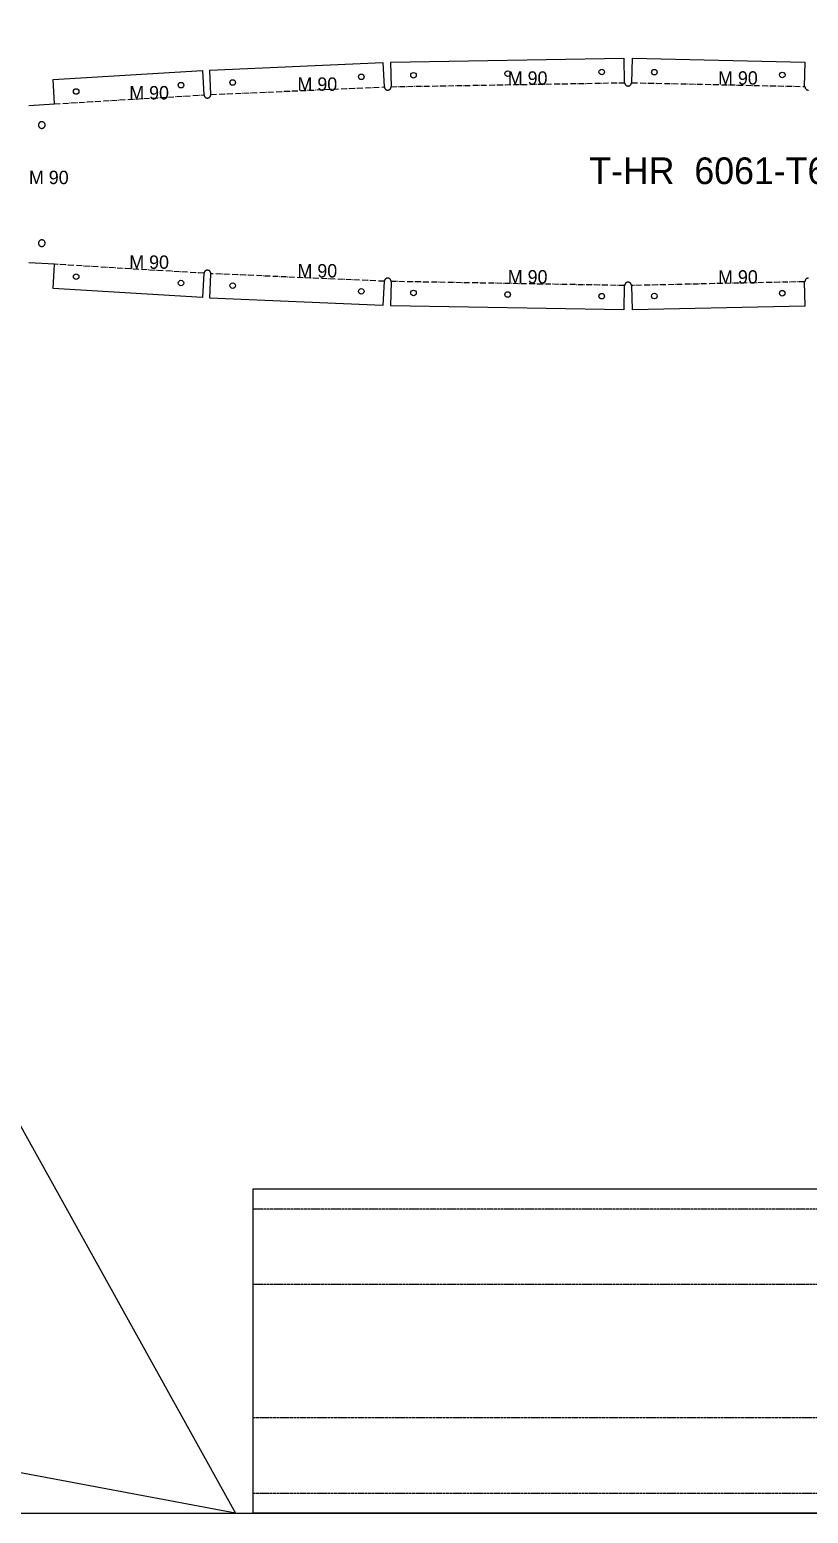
# Model space of a CAD drawing. Header units: millimetres. Extents: x 0 to 2438, y 0 to 1219.
# Drawn here: x 1199 to 1549, y 0 to 667 of the extents above; entities that cross this region are included whole.
import ezdxf

# ---------------------------------------------------------------- set-up
doc = ezdxf.new("R2010")
doc.units = ezdxf.units.MM
doc.linetypes.add('DASHDOT', pattern=[3.556, 2.54, -0.508, 0, -0.508])
doc.linetypes.add('DASHED', pattern=[1.524, 1.27, -0.254])
for name, color, linetype in [('CUT', 7, 'CONTINUOUS'), ('ETCH', 8, 'CONTINUOUS'), ('HOLE', 6, 'CONTINUOUS'), ('MOUNTAIN', 5, 'DASHDOT'), ('VALLEY', 1, 'DASHED')]:
    doc.layers.add(name, color=color, linetype=linetype)

msp = doc.modelspace()

# ---------------------------------------------------------------- linework, layer by layer
at = {"layer": 'CUT'}
for points in [[(1198.84, 632.69), (1210.39, 633.39), (1209.73, 644.34), (1276.78, 648.39), (1277.44, 637.44), (1277.54, 637.44), (1277.55, 637.32), (1277.58, 637.17), (1277.62, 637.03), (1277.68, 636.89), (1277.75, 636.76), (1277.83, 636.64), (1277.92, 636.52), (1278.02, 636.42), (1278.13, 636.32), (1278.26, 636.24), (1278.38, 636.17), (1278.52, 636.11), (1278.66, 636.07), (1278.8, 636.04), (1278.95, 636.02), (1279.1, 636.02), (1279.24, 636.03), (1279.39, 636.06), (1279.53, 636.1), (1279.67, 636.16), (1279.8, 636.22), (1279.92, 636.3), (1280.04, 636.4), (1280.14, 636.5), (1280.24, 636.61), (1280.32, 636.73), (1280.39, 636.86), (1280.45, 637), (1280.49, 637.14), (1280.52, 637.28), (1280.54, 637.43), (1280.54, 637.58), (1280.54, 637.6), (1280.64, 637.6), (1280.16, 648.56), (1357.9, 651.98), (1358.38, 641.02), (1358.54, 641.02), (1358.54, 641.01), (1358.55, 640.86), (1358.58, 640.72), (1358.62, 640.58), (1358.68, 640.44), (1358.75, 640.31), (1358.83, 640.19), (1358.92, 640.07), (1359.02, 639.97), (1359.13, 639.87), (1359.26, 639.79), (1359.38, 639.72), (1359.52, 639.66), (1359.66, 639.62), (1359.8, 639.59), (1359.95, 639.57), (1360.1, 639.57), (1360.24, 639.58), (1360.39, 639.61), (1360.53, 639.65), (1360.67, 639.71), (1360.8, 639.77), (1360.92, 639.85), (1361.04, 639.95), (1361.14, 640.05), (1361.24, 640.16), (1361.32, 640.28), (1361.39, 640.41), (1361.45, 640.55), (1361.49, 640.69), (1361.52, 640.83), (1361.54, 640.98), (1361.54, 641.12), (1361.7, 641.12), (1361.51, 652.09), (1466.12, 653.89), (1466.31, 642.92), (1466.54, 642.93), (1466.54, 642.86), (1466.55, 642.71), (1466.58, 642.57), (1466.62, 642.43), (1466.68, 642.29), (1466.74, 642.16), (1466.83, 642.04), (1466.92, 641.92), (1467.02, 641.82), (1467.13, 641.72), (1467.25, 641.64), (1467.38, 641.57), (1467.52, 641.51), (1467.66, 641.47), (1467.8, 641.44), (1467.95, 641.42), (1468.1, 641.42), (1468.24, 641.43), (1468.39, 641.46), (1468.53, 641.5), (1468.67, 641.55), (1468.8, 641.62), (1468.92, 641.7), (1469.03, 641.79), (1469.14, 641.9), (1469.23, 642.01), (1469.32, 642.13), (1469.39, 642.26), (1469.45, 642.4), (1469.49, 642.54), (1469.52, 642.68), (1469.54, 642.83), (1469.54, 642.92), (1469.77, 642.91), (1470.02, 653.88), (1547.45, 652.18), (1547.21, 641.21), (1547.54, 641.2), (1547.54, 641.06), (1547.55, 640.92), (1547.58, 640.77), (1547.62, 640.63), (1547.67, 640.49), (1547.74, 640.36), (1547.82, 640.24), (1547.91, 640.12), (1548.02, 640.02), (1548.13, 639.93), (1548.25, 639.84), (1548.38, 639.77), (1548.52, 639.71), (1548.66, 639.67), (1548.8, 639.64), (1548.95, 639.62), (1549.09, 639.62)], [(1549.13, 555.08), (1548.98, 555.08), (1548.83, 555.07), (1548.69, 555.04), (1548.55, 555), (1548.41, 554.95), (1548.28, 554.88), (1548.16, 554.8), (1548.04, 554.71), (1547.94, 554.61), (1547.84, 554.49), (1547.76, 554.37), (1547.69, 554.24), (1547.63, 554.11), (1547.59, 553.97), (1547.56, 553.82), (1547.54, 553.68), (1547.54, 553.53), (1547.54, 553.5), (1547.21, 553.49), (1547.45, 542.53), (1470.02, 540.82), (1469.77, 551.79), (1469.54, 551.79), (1469.54, 551.84), (1469.53, 551.99), (1469.5, 552.14), (1469.46, 552.28), (1469.4, 552.41), (1469.34, 552.54), (1469.25, 552.67), (1469.16, 552.78), (1469.06, 552.89), (1468.95, 552.98), (1468.83, 553.07), (1468.7, 553.14), (1468.56, 553.19), (1468.42, 553.24), (1468.28, 553.27), (1468.13, 553.29), (1467.98, 553.29), (1467.84, 553.27), (1467.69, 553.25), (1467.55, 553.21), (1467.41, 553.15), (1467.28, 553.08), (1467.16, 553), (1467.05, 552.91), (1466.94, 552.81), (1466.85, 552.7), (1466.76, 552.57), (1466.69, 552.44), (1466.63, 552.31), (1466.59, 552.17), (1466.56, 552.02), (1466.54, 551.88), (1466.54, 551.78), (1466.31, 551.78), (1466.12, 540.81), (1361.51, 542.62), (1361.7, 553.59), (1361.54, 553.59), (1361.54, 553.69), (1361.53, 553.84), (1361.5, 553.98), (1361.46, 554.13), (1361.4, 554.26), (1361.34, 554.39), (1361.26, 554.52), (1361.16, 554.63), (1361.06, 554.74), (1360.95, 554.83), (1360.83, 554.91), (1360.7, 554.99), (1360.56, 555.04), (1360.42, 555.09), (1360.28, 555.12), (1360.13, 555.13), (1359.98, 555.14), (1359.84, 555.12), (1359.69, 555.1), (1359.55, 555.05), (1359.41, 555), (1359.28, 554.93), (1359.16, 554.85), (1359.05, 554.76), (1358.94, 554.66), (1358.85, 554.54), (1358.76, 554.42), (1358.69, 554.29), (1358.63, 554.16), (1358.59, 554.02), (1358.56, 553.87), (1358.54, 553.73), (1358.54, 553.68), (1358.38, 553.69), (1357.9, 542.73), (1280.16, 546.14), (1280.64, 557.1), (1280.54, 557.11), (1280.54, 557.24), (1280.53, 557.39), (1280.5, 557.53), (1280.46, 557.68), (1280.4, 557.81), (1280.34, 557.94), (1280.26, 558.07), (1280.16, 558.18), (1280.06, 558.29), (1279.95, 558.38), (1279.83, 558.46), (1279.7, 558.53), (1279.56, 558.59), (1279.42, 558.64), (1279.28, 558.67), (1279.13, 558.68), (1278.98, 558.68), (1278.84, 558.67), (1278.69, 558.64), (1278.55, 558.6), (1278.41, 558.55), (1278.28, 558.48), (1278.16, 558.4), (1278.05, 558.31), (1277.94, 558.21), (1277.85, 558.09), (1277.76, 557.97), (1277.69, 557.84), (1277.63, 557.71), (1277.59, 557.57), (1277.56, 557.42), (1277.54, 557.28), (1277.54, 557.26), (1277.44, 557.27), (1276.78, 546.32), (1209.73, 550.37), (1210.39, 561.32), (1198.84, 562.02)]]:
    msp.add_lwpolyline(points, dxfattribs=at)
for points in [[(1206.11, 623.95), (1206.1, 624.1), (1206.07, 624.24), (1206.03, 624.39), (1205.98, 624.52), (1205.91, 624.65), (1205.83, 624.78), (1205.74, 624.89), (1205.63, 625), (1205.52, 625.09), (1205.4, 625.17), (1205.27, 625.24), (1205.14, 625.3), (1205, 625.35), (1204.85, 625.38), (1204.7, 625.39), (1204.56, 625.39), (1204.41, 625.38), (1204.27, 625.35), (1204.12, 625.31), (1203.99, 625.26), (1203.86, 625.19), (1203.73, 625.11), (1203.62, 625.02), (1203.51, 624.92), (1203.42, 624.8), (1203.34, 624.68), (1203.27, 624.55), (1203.21, 624.42), (1203.16, 624.28), (1203.13, 624.13), (1203.12, 623.99), (1203.12, 623.84), (1203.13, 623.69), (1203.16, 623.55), (1203.2, 623.41), (1203.25, 623.27), (1203.32, 623.14), (1203.4, 623.02), (1203.49, 622.9), (1203.59, 622.8), (1203.71, 622.7), (1203.83, 622.62), (1203.96, 622.55), (1204.09, 622.49), (1204.23, 622.44), (1204.38, 622.41), (1204.52, 622.4), (1204.67, 622.4), (1204.82, 622.41), (1204.96, 622.44), (1205.1, 622.48), (1205.24, 622.53), (1205.37, 622.6), (1205.49, 622.68), (1205.61, 622.77), (1205.71, 622.88), (1205.81, 622.99), (1205.89, 623.11), (1205.96, 623.24), (1206.02, 623.37), (1206.07, 623.52), (1206.1, 623.66), (1206.11, 623.81), (1206.11, 623.95)], [(1203.99, 572.17), (1203.86, 572.1), (1203.73, 572.02), (1203.62, 571.93), (1203.51, 571.83), (1203.42, 571.72), (1203.34, 571.6), (1203.27, 571.47), (1203.21, 571.33), (1203.16, 571.19), (1203.13, 571.05), (1203.12, 570.9), (1203.12, 570.75), (1203.13, 570.61), (1203.16, 570.46), (1203.2, 570.32), (1203.25, 570.18), (1203.32, 570.05), (1203.4, 569.93), (1203.49, 569.81), (1203.59, 569.71), (1203.71, 569.61), (1203.83, 569.53), (1203.96, 569.46), (1204.09, 569.4), (1204.23, 569.36), (1204.38, 569.33), (1204.52, 569.31), (1204.67, 569.31), (1204.82, 569.32), (1204.96, 569.35), (1205.1, 569.39), (1205.24, 569.45), (1205.37, 569.51), (1205.49, 569.59), (1205.61, 569.69), (1205.71, 569.79), (1205.81, 569.9), (1205.89, 570.02), (1205.96, 570.15), (1206.02, 570.29), (1206.07, 570.43), (1206.1, 570.57), (1206.11, 570.72), (1206.11, 570.87), (1206.1, 571.01), (1206.07, 571.16), (1206.03, 571.3), (1205.98, 571.44), (1205.91, 571.57), (1205.83, 571.69), (1205.74, 571.8), (1205.63, 571.91), (1205.52, 572), (1205.4, 572.09), (1205.27, 572.16), (1205.14, 572.22), (1205, 572.26), (1204.85, 572.29), (1204.7, 572.31), (1204.56, 572.31), (1204.41, 572.3), (1204.27, 572.27), (1204.12, 572.23), (1203.99, 572.17)], [(995.8, 532.81), (995.8, 532.81), (995.8, 532.81), (1291.6, 0), (955.54, 63.12), (813.8, 318.66), (477.8, 318.66), (336.06, 63.12), (0, 0), (295.8, 532.81), (295.8, 532.81), (995.8, 532.81), (995.8, 532.81)], [(1299.6, 145.88), (1899.6, 145.88), (1899.6, 0), (1299.6, 0), (1299.6, 145.88)]]:
    msp.add_lwpolyline(points, close=True, dxfattribs=at)
at = {"layer": 'ETCH'}
msp.add_lwpolyline([(0, 0), (2438, 0), (2438, 1219), (0, 1219)], close=True, dxfattribs=at)
at = {"layer": 'HOLE'}
for centre in [(1348.17, 645.54), (1371.61, 646.26), (1413.92, 646.99), (1456.22, 647.72), (1479.88, 647.66), (1537.32, 646.4), (1220.07, 638.95), (1267.16, 641.79), (1290.41, 643.01), (1220.07, 555.75), (1267.16, 552.91), (1290.41, 551.7), (1348.17, 549.16), (1371.61, 548.44), (1413.92, 547.72), (1456.22, 546.99), (1479.88, 547.04), (1537.32, 548.31)]:
    msp.add_circle(centre, 1.25, dxfattribs=at)
at = {"layer": 'MOUNTAIN'}
for p, q in [((1280.64, 637.6), (1358.38, 641.02)), ((1361.7, 641.12), (1466.31, 642.92)), ((1469.77, 642.91), (1547.21, 641.21)), ((1210.39, 633.39), (1277.44, 637.44)), ((1277.44, 557.27), (1210.39, 561.32)), ((1358.38, 553.69), (1280.64, 557.1)), ((1466.31, 551.78), (1361.7, 553.59)), ((1547.21, 553.49), (1469.77, 551.79))]:
    msp.add_line(p, q, dxfattribs=at)
at = {"layer": 'VALLEY'}
for p, q in [((1299.6, 136.91), (1899.6, 136.91)), ((1299.6, 102.94), (1899.6, 102.94)), ((1899.6, 42.94), (1299.6, 42.94)), ((1899.6, 8.97), (1299.6, 8.97))]:
    msp.add_line(p, q, dxfattribs=at)

# ---------------------------------------------------------------- texts
at = {"layer": 'ETCH'}
for s, height, p in [('M 90', 6, (1414, 642.02)), ('M 90', 6, (1508.49, 642.06)), ('M 90', 6, (1243.92, 635.41)), ('M 90', 6, (1319.51, 639.31)), ('T-HR  6061-T6 0.020in', 12, (1450.59, 597.35)), ('M 90', 6, (1198.84, 597.35)), ('M 90', 6, (1243.92, 559.29)), ('M 90', 6, (1319.51, 555.4)), ('M 90', 6, (1414, 552.69)), ('M 90', 6, (1508.49, 552.64))]:
    msp.add_text(s, height=height, dxfattribs=at).set_placement(p)

doc.saveas('drawing.dxf')
